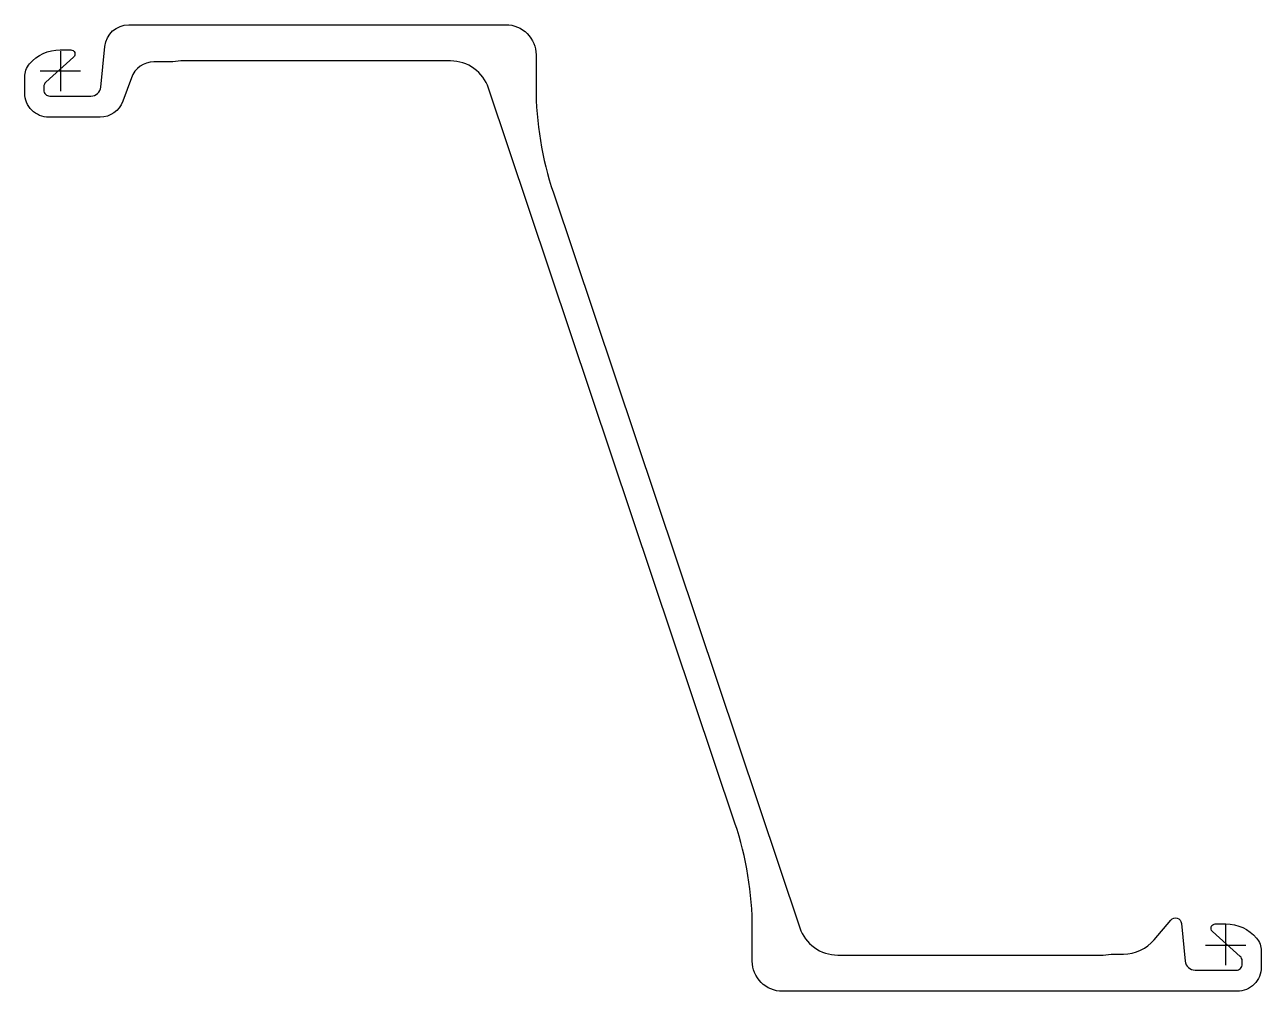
# Model space of a CAD drawing. Header units: millimetres. Extents: x -18 to 598, y -458 to 23.
import ezdxf

# ---------------------------------------------------------------- set-up
doc = ezdxf.new("R2010")
doc.units = ezdxf.units.MM
doc.header["$LTSCALE"] = 0.2

msp = doc.modelspace()

# ---------------------------------------------------------------- linework, layer by layer
at = {"flags": 128}
msp.add_lwpolyline([(368.01, -426.36, 0.322317), (386.97, -440), (519, -440), (523, -439.5), (529.19, -439.5, 0.221695), (544.51, -432.36), (552.72, -422.57, -0.663701), (558.01, -424.2), (559.89, -443, 0.385312), (564.86, -447.5), (585.25, -447.5, 0.414214), (588.25, -444.5), (588.25, -442.87, 0.212557), (587.26, -440.64), (573.45, -428.21, -0.687281), (574.88, -424.5), (580.15, -424.5, -0.219232), (595.35, -431.5, -0.17875), (597.75, -438), (597.75, -446, -0.414214), (585.75, -458), (359.4, -458, -0.414214), (344.4, -443), (344.4, -427.1, 0.081073), (335.79, -374.32), (213.15, -8.64, 0.322317), (194.19, 5), (60, 5), (56, 4.5), (46.59, 4.5, 0.315299), (35.32, -3.4), (31.06, -15.1, -0.315299), (19.78, -23), (-5.75, -23, -0.414214), (-17.75, -11), (-17.75, -3, -0.17875), (-15.35, 3.5, -0.219232), (-0.15, 10.5), (5.12, 10.5, -0.687281), (6.55, 6.79), (-7.26, -5.64, 0.212557), (-8.25, -7.87), (-8.25, -9.5, 0.414214), (-5.25, -12.5), (15.14, -12.5, 0.385312), (20.11, -8), (22.13, 12.19, -0.385312), (34.07, 23), (221.76, 23, -0.414214), (236.76, 8), (236.76, -7.9, 0.081073), (245.37, -60.68)], format="xyb", close=True, dxfattribs=at)
at = {"layer": 'DEFPOINTS'}
for p, q in [((0, 9.9), (0, -10.1)), ((-10, 0), (10, 0)), ((580, -425), (580, -445)), ((570, -435), (590, -435))]:
    msp.add_line(p, q, dxfattribs=at)

doc.saveas('drawing.dxf')
